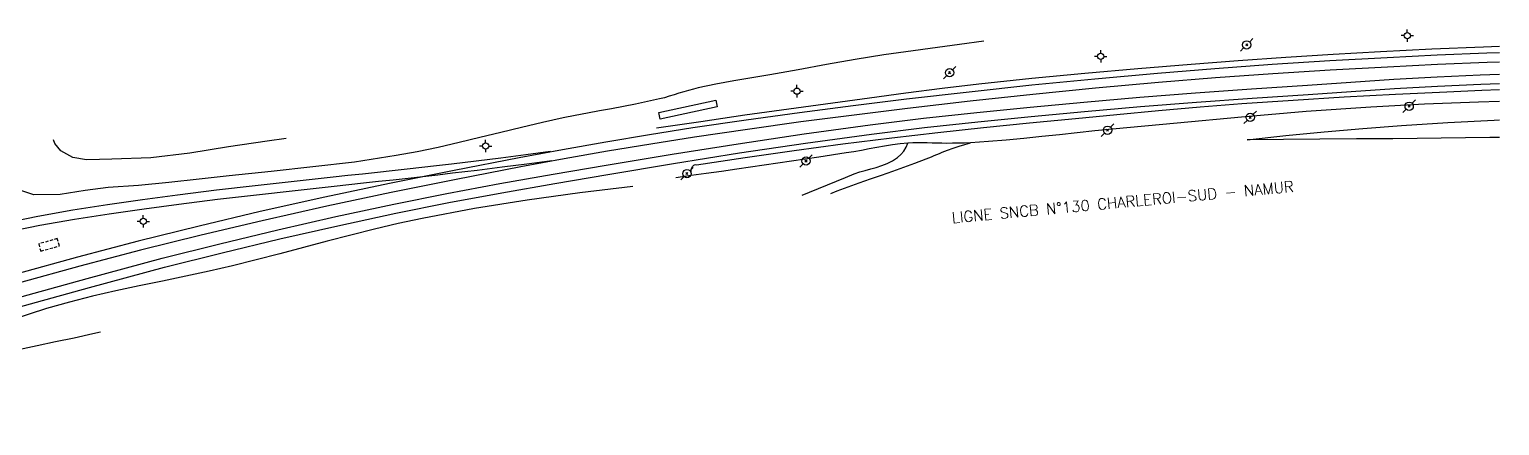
# Model space of a CAD drawing. Header units: millimetres. Extents: x 163000 to 164000, y 124000 to 125000.
# Drawn here: x 163763.6 to 164000, y 124902.3 to 124966 of the extents above; entities that cross this region are included whole.
import ezdxf

# ---------------------------------------------------------------- set-up
doc = ezdxf.new("R2010")
doc.units = ezdxf.units.MM
doc.linetypes.add('DASHED', pattern=[0.75, 0.5, -0.25])
doc.layers.get('0').update_dxf_attribs({"linetype": 'CONTINUOUS'})
for name, color, linetype in [('W0070', 7, 'DASHED'), ('W0105', 7, 'CONTINUOUS'), ('W0211', 2, 'CONTINUOUS'), ('W0214', 2, 'CONTINUOUS'), ('W0473', 7, 'CONTINUOUS'), ('W0610', 7, 'CONTINUOUS'), ('W0700', 7, 'CONTINUOUS'), ('W0710', 7, 'CONTINUOUS'), ('W0989', 7, 'CONTINUOUS')]:
    doc.layers.add(name, color=color, linetype=linetype)
doc.styles.get("Standard").update_dxf_attribs({"font": 'romans.shx', "width": 0.85})

# ---------------------------------------------------------------- blocks, each defined once
blk = doc.blocks.new('T610')
for p, q in [((-0.500001, 0), (-1.000002, 0)), ((0, 0.500001), (0, 1.000002)), ((0.500001, 0), (1.000002, 0)), ((0, -0.500001), (0, -1.000002))]:
    blk.add_line(p, q)
blk.add_ellipse((0, 0), major_axis=(-0.353554, 0.353554), ratio=1, start_param=3.926990817, end_param=10.2101761242)
blk = doc.blocks.new('T473')
for p, q in [((-0.166667, 0.166667), (0.166667, -0.166667)), ((-0.166667, -0.166667), (0.166667, 0.166667)), ((0.500001, 0.500001), (1.000002, 1.000002)), ((-1.000002, -1.000002), (-0.500001, -0.500001))]:
    blk.add_line(p, q)
blk.add_ellipse((0, 0), major_axis=(0.471405, 0.471405), ratio=1, start_param=5.4977871438, end_param=11.780972451)

msp = doc.modelspace()

# ---------------------------------------------------------------- linework, layer by layer
at = {"layer": 'W0070'}
msp.add_lwpolyline([(163768.09, 124932.32), (163765.1, 124931.48), (163765.43, 124930.32), (163768.42, 124931.15)], close=True, dxfattribs=at)
at = {"layer": 'W0105'}
msp.add_lwpolyline([(163874.19, 124953.51), (163865.04, 124951.52), (163864.8, 124952.62), (163873.95, 124954.6)], close=True, dxfattribs=at)
at = {"layer": 'W0211'}
for points in [[(163959.42, 124948.22), (163965.61, 124948.9), (163971.81, 124949.51), (163978.01, 124950.04), (163984.23, 124950.5), (163991.66, 124950.98), (163999.11, 124951.39), (164000, 124951.43)], [(163804.9, 124948.42), (163801.82, 124948), (163795.63, 124947.07), (163789.42, 124946.08), (163783.15, 124945.32), (163776.85, 124945.11), (163774.89, 124945.06), (163772.78, 124945.01), (163770.6, 124945.36), (163768.65, 124946.41), (163767.68, 124947.63), (163767.48, 124948.2)], [(163887.87, 124939.33), (163889.04, 124939.8), (163890.48, 124940.39), (163891.92, 124940.98), (163893.36, 124941.57), (163894.8, 124942.16), (163896.24, 124942.73), (163897.11, 124943.04), (163898, 124943.3), (163898.89, 124943.53), (163899.77, 124943.78), (163900.67, 124944.06), (163901.55, 124944.41), (163902.39, 124944.83), (163903.18, 124945.36), (163903.73, 124945.84), (163904.19, 124946.4), (163904.58, 124947.02), (163904.86, 124947.68)], [(163722.1, 124902.27), (163723.62, 124902.79), (163725.15, 124903.31), (163726.67, 124903.84), (163728.2, 124904.36), (163729.72, 124904.89), (163731.24, 124905.43), (163732.76, 124905.97), (163734.28, 124906.51), (163735.8, 124907.05), (163737.33, 124907.58), (163738.86, 124908.1), (163740.39, 124908.6), (163744.25, 124909.79), (163748.12, 124910.94), (163752.01, 124912.04), (163755.91, 124913.08), (163758.87, 124913.82), (163761.85, 124914.5), (163764.83, 124915.14), (163767.81, 124915.77), (163770.8, 124916.4), (163773.78, 124917.06), (163775.03, 124917.36)]]:
    msp.add_lwpolyline(points, dxfattribs=at)
at = {"layer": 'W0214'}
for points in [[(163917.05, 124964.05), (163913.16, 124963.55), (163900.97, 124961.85), (163896.37, 124961.13), (163891.79, 124960.33), (163887.22, 124959.48), (163882.65, 124958.65), (163879.77, 124958.16), (163876.88, 124957.69), (163874, 124957.17), (163871.14, 124956.56), (163870.36, 124956.37), (163869.58, 124956.15), (163868.81, 124955.92), (163868.04, 124955.68), (163867.27, 124955.44), (163866.49, 124955.2), (163865.72, 124954.98), (163864.93, 124954.78), (163863.01, 124954.34), (163861.08, 124953.93), (163859.14, 124953.55), (163857.2, 124953.2), (163855.26, 124952.84), (163853.32, 124952.49), (163851.38, 124952.12), (163849.45, 124951.72), (163846.09, 124950.98), (163842.74, 124950.2), (163839.39, 124949.38), (163836.05, 124948.56), (163832.7, 124947.76), (163829.34, 124946.99), (163825.97, 124946.28), (163822.58, 124945.66), (163815.9, 124944.64), (163809.19, 124943.84), (163802.47, 124943.14), (163795.75, 124942.44), (163790.89, 124941.89), (163786.03, 124941.33), (163781.16, 124940.86), (163776.27, 124940.54), (163772.56, 124940.08), (163768.54, 124939.39), (163764.29, 124939.34), (163760.3, 124940.68)], [(164000, 124954.35), (163996.63, 124954.25), (163987.95, 124953.93), (163979.27, 124953.48), (163968.88, 124952.76), (163958.51, 124951.85), (163948.14, 124950.87), (163937.77, 124949.9), (163934.92, 124949.63), (163932.07, 124949.33), (163929.22, 124949.03), (163926.37, 124948.72), (163923.51, 124948.43), (163920.66, 124948.16), (163917.8, 124947.92), (163914.94, 124947.73), (163913.97, 124947.69), (163913.01, 124947.66), (163912.04, 124947.65), (163911.08, 124947.64), (163910.3, 124947.65), (163909.52, 124947.66), (163908.75, 124947.69), (163907.97, 124947.72), (163907.19, 124947.74), (163906.42, 124947.74), (163905.64, 124947.73), (163904.86, 124947.68), (163903.61, 124947.56), (163902.36, 124947.4), (163901.12, 124947.2), (163899.88, 124946.98), (163898.64, 124946.75), (163897.4, 124946.51), (163896.17, 124946.29), (163894.93, 124946.09), (163890.53, 124945.42), (163886.13, 124944.77), (163881.73, 124944.12), (163877.33, 124943.49), (163874.88, 124943.14), (163872.44, 124942.8), (163870, 124942.46), (163867.55, 124942.12)], [(163892.45, 124939.6), (163893.46, 124939.98), (163895.25, 124940.63), (163897.04, 124941.27), (163898.83, 124941.91), (163900.63, 124942.54), (163902.42, 124943.17), (163904.21, 124943.81), (163906, 124944.46), (163907.77, 124945.13), (163908.21, 124945.3), (163908.64, 124945.48), (163909.08, 124945.66), (163909.51, 124945.84), (163909.94, 124946.02), (163910.37, 124946.2), (163910.81, 124946.38), (163911.25, 124946.54), (163912.16, 124946.86), (163913.08, 124947.17), (163914.01, 124947.46), (163914.94, 124947.73)], [(164000, 124948.59), (163998.42, 124948.57), (163994.52, 124948.51), (163990.62, 124948.47), (163986.73, 124948.42), (163982.83, 124948.39), (163976.98, 124948.35), (163971.12, 124948.31), (163965.27, 124948.26), (163959.42, 124948.22)], [(163860.63, 124940.68), (163852.12, 124939.7), (163843.63, 124938.52), (163835.18, 124937.14), (163826.76, 124935.56), (163822.91, 124934.75), (163819.08, 124933.85), (163815.27, 124932.9), (163811.47, 124931.91), (163807.67, 124930.9), (163803.87, 124929.89), (163800.07, 124928.91), (163796.26, 124927.97), (163792.52, 124927.1), (163788.77, 124926.29), (163785.01, 124925.51), (163781.26, 124924.72), (163777.5, 124923.92), (163773.76, 124923.06), (163770.04, 124922.12), (163766.34, 124921.08), (163760.63, 124919.24)]]:
    msp.add_lwpolyline(points, dxfattribs=at)
at = {"layer": 'W0700'}
for points in [[(164000, 124962.21), (163997.96, 124962.13), (163989.94, 124961.79), (163981.92, 124961.41), (163972.69, 124960.9), (163963.45, 124960.31), (163954.23, 124959.64), (163945.01, 124958.89), (163934.9, 124957.98), (163924.8, 124956.98), (163914.72, 124955.89), (163904.64, 124954.73), (163896.04, 124953.68), (163887.45, 124952.56), (163878.87, 124951.38), (163870.3, 124950.11), (163863.29, 124949.01), (163856.3, 124947.84), (163849.32, 124946.6), (163842.35, 124945.31), (163831.91, 124943.29), (163821.49, 124941.19), (163811.08, 124938.99), (163800.7, 124936.66), (163790.89, 124934.34), (163781.09, 124931.92), (163771.33, 124929.37), (163761.61, 124926.67)], [(164000, 124960.71), (163998, 124960.63), (163990, 124960.29), (163982, 124959.91), (163972.77, 124959.41), (163963.56, 124958.82), (163954.34, 124958.15), (163945.13, 124957.4), (163935.04, 124956.49), (163924.96, 124955.48), (163914.88, 124954.4), (163904.81, 124953.24), (163896.23, 124952.19), (163887.65, 124951.08), (163879.08, 124949.89), (163870.52, 124948.63), (163863.53, 124947.53), (163856.56, 124946.36), (163849.59, 124945.13), (163842.63, 124943.84), (163832.2, 124941.82), (163821.79, 124939.73), (163811.41, 124937.53), (163801.04, 124935.2), (163791.24, 124932.88), (163781.47, 124930.46), (163771.72, 124927.92), (163762.02, 124925.22)], [(163760.86, 124922.57), (163772.89, 124925.94), (163784.97, 124929.16), (163794.24, 124931.51), (163803.54, 124933.75), (163812.87, 124935.87), (163822.22, 124937.88), (163830.73, 124939.58), (163839.26, 124941.17), (163847.81, 124942.67), (163856.36, 124944.12), (163866.95, 124945.88), (163877.55, 124947.57), (163888.16, 124949.16), (163898.8, 124950.62), (163907.37, 124951.67), (163915.95, 124952.6), (163924.54, 124953.46), (163933.14, 124954.26), (163942.13, 124955.04), (163951.13, 124955.74), (163960.13, 124956.39), (163969.13, 124957.01), (163976.07, 124957.48), (163983.01, 124957.94), (163989.95, 124958.34), (163996.9, 124958.66), (164000, 124958.77)], [(163761.28, 124921.13), (163773.29, 124924.49), (163785.35, 124927.71), (163794.6, 124930.06), (163803.88, 124932.29), (163813.19, 124934.4), (163822.52, 124936.41), (163831.02, 124938.11), (163839.54, 124939.69), (163848.07, 124941.19), (163856.61, 124942.64), (163867.18, 124944.39), (163877.77, 124946.09), (163888.37, 124947.68), (163898.99, 124949.13), (163907.55, 124950.18), (163916.12, 124951.11), (163924.7, 124951.97), (163933.28, 124952.77), (163942.26, 124953.55), (163951.25, 124954.25), (163960.24, 124954.89), (163969.23, 124955.51), (163976.16, 124955.98), (163983.09, 124956.44), (163990.02, 124956.85), (163996.96, 124957.16), (164000, 124957.26)], [(163847.39, 124946.32), (163843.41, 124945.79), (163839.43, 124945.28), (163835.44, 124944.79), (163831.45, 124944.31), (163829.08, 124944.03), (163826.7, 124943.76), (163824.32, 124943.49), (163821.94, 124943.23), (163819.56, 124942.97), (163817.18, 124942.71), (163814.8, 124942.45), (163812.42, 124942.18), (163806.17, 124941.49), (163799.92, 124940.8), (163793.67, 124940.09), (163787.43, 124939.3), (163781.81, 124938.54), (163776.18, 124937.76), (163770.57, 124936.89), (163764.98, 124935.9), (163758.98, 124934.66)], [(163847.59, 124944.83), (163843.6, 124944.31), (163839.61, 124943.8), (163835.62, 124943.3), (163831.63, 124942.82), (163829.25, 124942.54), (163826.87, 124942.27), (163824.49, 124942), (163822.11, 124941.74), (163819.73, 124941.48), (163817.35, 124941.22), (163814.97, 124940.96), (163812.59, 124940.69), (163806.35, 124940), (163800.11, 124939.32), (163793.86, 124938.6), (163787.63, 124937.81), (163782.03, 124937.06), (163776.42, 124936.28), (163770.83, 124935.42), (163765.26, 124934.42), (163759.29, 124933.2)]]:
    msp.add_lwpolyline(points, dxfattribs=at)
at = {"layer": 'W0710'}
for points in [[(164000, 124963.21), (163997.41, 124963.11), (163989.12, 124962.77), (163980.84, 124962.37), (163973.22, 124961.94), (163965.61, 124961.46), (163957.99, 124960.92), (163950.39, 124960.33), (163941.85, 124959.62), (163933.32, 124958.86), (163924.79, 124958.04), (163916.27, 124957.14), (163910.39, 124956.45), (163904.52, 124955.7), (163898.66, 124954.92), (163892.79, 124954.12), (163885.7, 124953.15), (163878.62, 124952.15), (163871.54, 124951.12), (163864.46, 124950.07)], [(163870.85, 124944.21), (163878.7, 124945.39), (163886.56, 124946.5), (163894.42, 124947.54), (163902.3, 124948.53), (163909.66, 124949.39), (163917.04, 124950.17), (163924.41, 124950.92), (163931.79, 124951.64), (163938.48, 124952.29), (163945.17, 124952.91), (163951.86, 124953.5), (163958.55, 124954.03), (163966.79, 124954.6), (163975.03, 124955.11), (163983.27, 124955.55), (163991.51, 124955.94), (163997.13, 124956.18), (164000, 124956.28)]]:
    msp.add_lwpolyline(points, dxfattribs=at)
msp.add_lwpolyline([(163870, 124942.82, -0.093026), (163870.07, 124943.55, -0.150563), (163870.31, 124944.05, -0.20465), (163870.85, 124944.21)], format="xyb", dxfattribs=at)

# ---------------------------------------------------------------- block references
at = {"layer": 'W0473'}
for p in [(163959.34, 124963.47), (163911.56, 124959), (163959.9, 124951.81), (163985.46, 124953.61), (163936.96, 124949.75), (163888.48, 124944.8), (163869.33, 124942.78)]:
    msp.add_blockref('T473', p, dxfattribs=at)
at = {"layer": 'W0610'}
for p in [(163985.16, 124964.95), (163935.86, 124961.62), (163887.01, 124956.02), (163836.95, 124947.2), (163781.91, 124935.1)]:
    msp.add_blockref('T610', p, dxfattribs=at)

# ---------------------------------------------------------------- texts
at = {"layer": 'W0989'}
msp.add_text('LIGNE SNCB N°130 CHARLEROI-SUD - NAMUR', height=1.75, rotation=5.2602, dxfattribs=at).set_placement((163912, 124934.8))

doc.saveas('drawing.dxf')
